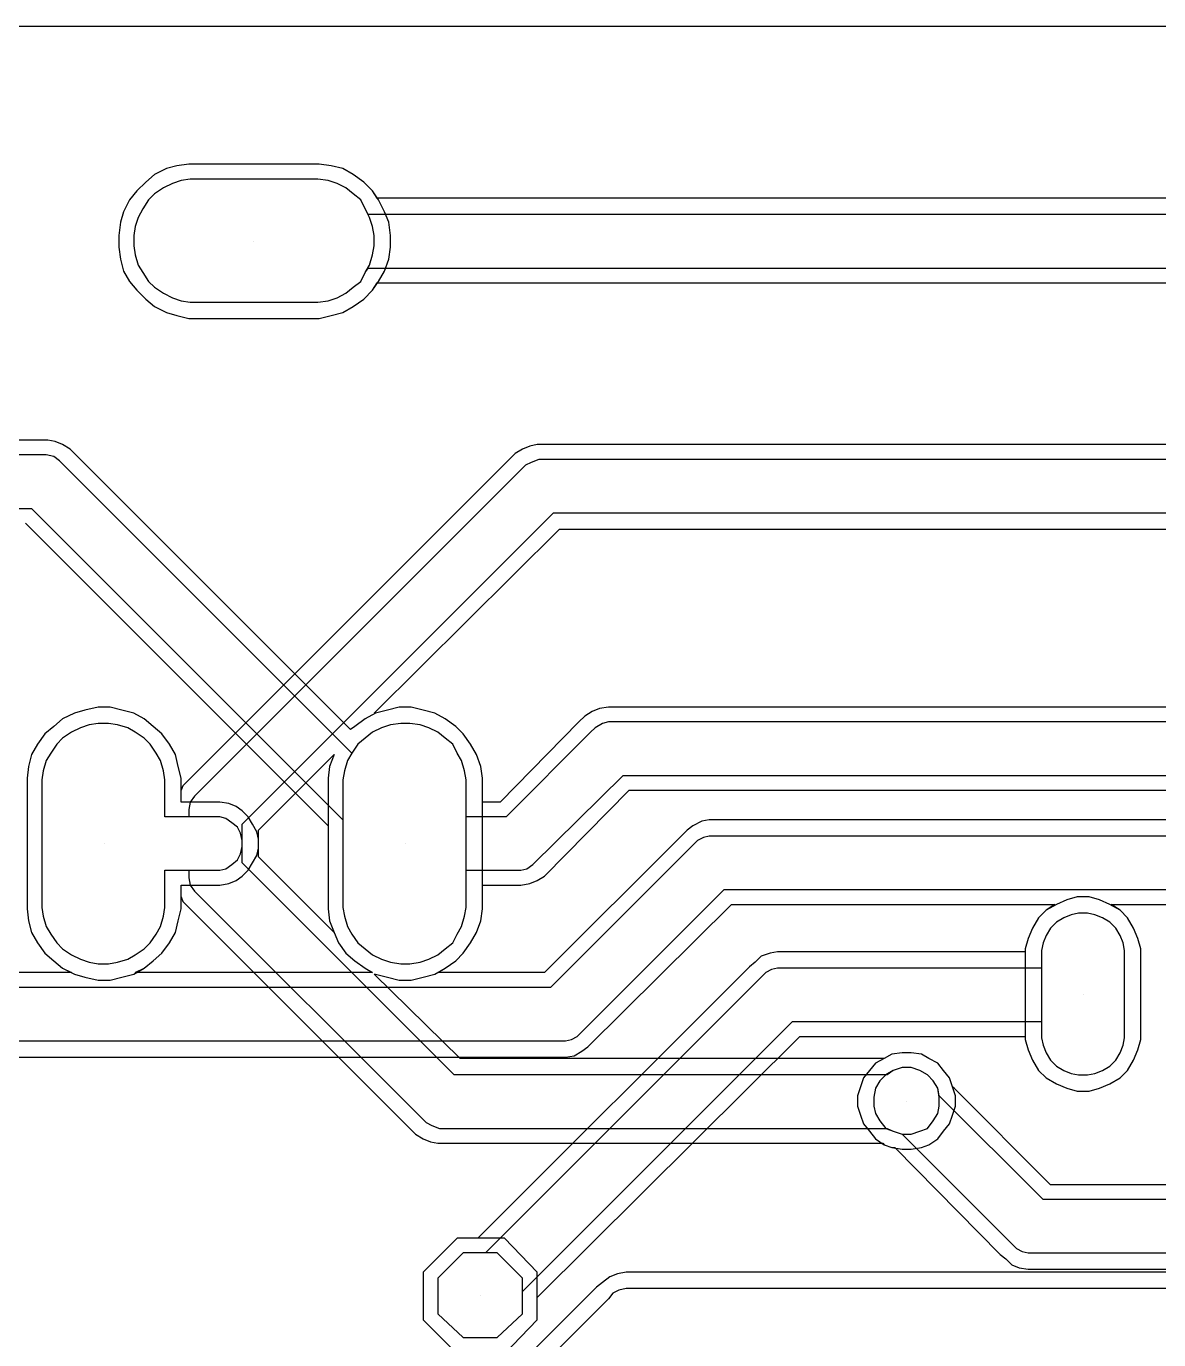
# Model space of a CAD drawing. Extents: x -4564 to 93, y -2534 to 43.
# Drawn here: x -3252 to -2489, y -842 to 43 of the extents above; entities that cross this region are included whole.
import ezdxf

# ---------------------------------------------------------------- set-up
doc = ezdxf.new("R2010")
doc.units = 0
for name, color, linetype in [('1', 1, 'CONTINUOUS'), ('13', 13, 'CONTINUOUS'), ('3', 3, 'CONTINUOUS'), ('4', 4, 'CONTINUOUS')]:
    doc.layers.add(name, color=color, linetype=linetype)

msp = doc.modelspace()

# ---------------------------------------------------------------- linework, layer by layer
at = {"layer": '1'}
for p, q in [((-2540, -610), (-2540, -610)), ((-2946, -813), (-2946, -813))]:
    msp.add_line(p, q, dxfattribs=at)
at = {"layer": '13'}
for p, q in [((-3099, -102), (-3099, -102)), ((-3200, -508), (-3200, -508)), ((-2997, -508), (-2997, -508))]:
    msp.add_line(p, q, dxfattribs=at)
at = {"layer": '3'}
for p, q in [((-4530, 43), (59, 43)), ((-4530, 43), (59, 43)), ((-3148, -61), (-3154, -63)), ((-3148, -61), (-3154, -63)), ((-3142, -60), (-3148, -61)), ((-3142, -60), (-3148, -61)), ((-3056, -60), (-3142, -60)), ((-3056, -60), (-3142, -60)), ((-3049, -61), (-3056, -60)), ((-3049, -61), (-3056, -60)), ((-3043, -63), (-3049, -61)), ((-3043, -63), (-3049, -61)), ((-3166, -70), (-3170, -74)), ((-3166, -70), (-3170, -74)), ((-3160, -66), (-3166, -70)), ((-3160, -66), (-3166, -70)), ((-3154, -63), (-3160, -66)), ((-3154, -63), (-3160, -66)), ((-3037, -66), (-3043, -63)), ((-3037, -66), (-3043, -63)), ((-3032, -70), (-3037, -66)), ((-3032, -70), (-3037, -66)), ((-3027, -74), (-3032, -70)), ((-3027, -74), (-3032, -70)), ((-3170, -74), (-3174, -80)), ((-3170, -74), (-3174, -80)), ((-3024, -80), (-3027, -74)), ((-3024, -80), (-3027, -74)), ((-3177, -86), (-3179, -92)), ((-3177, -86), (-3179, -92)), ((-3174, -80), (-3177, -86)), ((-3174, -80), (-3177, -86)), ((-3022, -84), (-3024, -80)), ((-3021, -86), (-3024, -80)), ((-1992, -84), (-3022, -84)), ((-3019, -92), (-3021, -86)), ((-3179, -92), (-3180, -98)), ((-3179, -92), (-3180, -98)), ((-3018, -98), (-3019, -92)), ((-3180, -98), (-3180, -105)), ((-3180, -98), (-3180, -105)), ((-3180, -105), (-3179, -111)), ((-3180, -105), (-3179, -111)), ((-3019, -111), (-3018, -105)), ((-3018, -105), (-3018, -98)), ((-3179, -111), (-3177, -118)), ((-3179, -111), (-3177, -118)), ((-3021, -118), (-3019, -111)), ((-3177, -118), (-3174, -123)), ((-3177, -118), (-3174, -123)), ((-3174, -123), (-3170, -129)), ((-3174, -123), (-3170, -129)), ((-3027, -129), (-3024, -123)), ((-3027, -129), (-3024, -123)), ((-3024, -123), (-3021, -118)), ((-3024, -123), (-3022, -120)), ((-3022, -120), (-2002, -120)), ((-3170, -129), (-3166, -133)), ((-3170, -129), (-3166, -133)), ((-3032, -133), (-3027, -129)), ((-3032, -133), (-3027, -129)), ((-3166, -133), (-3160, -137)), ((-3166, -133), (-3160, -137)), ((-3160, -137), (-3154, -140)), ((-3160, -137), (-3154, -140)), ((-3154, -140), (-3148, -142)), ((-3154, -140), (-3148, -142)), ((-3049, -142), (-3043, -140)), ((-3049, -142), (-3043, -140)), ((-3043, -140), (-3037, -137)), ((-3043, -140), (-3037, -137)), ((-3037, -137), (-3032, -133)), ((-3037, -137), (-3032, -133)), ((-3148, -142), (-3142, -143)), ((-3148, -142), (-3142, -143)), ((-3142, -143), (-3056, -143)), ((-3142, -143), (-3056, -143)), ((-3142, -143), (-3142, -143)), ((-3056, -143), (-3049, -142)), ((-3056, -143), (-3049, -142)), ((-3239, -246), (-3635, -246)), ((-3234, -247), (-3239, -246)), ((-3230, -250), (-3234, -247)), ((-3033, -447), (-3230, -250)), ((-2916, -253), (-3136, -473)), ((-2912, -251), (-2916, -253)), ((-2907, -249), (-2912, -251)), ((-1928, -249), (-2907, -249)), ((-3625, -282), (-3249, -282)), ((-3249, -282), (-3039, -492)), ((-3107, -495), (-2897, -285)), ((-2897, -285), (-2152, -285)), ((-3222, -433), (-3228, -437)), ((-3222, -433), (-3228, -437)), ((-3216, -430), (-3222, -433)), ((-3216, -430), (-3222, -433)), ((-3210, -428), (-3216, -430)), ((-3210, -428), (-3216, -430)), ((-3204, -427), (-3210, -428)), ((-3204, -427), (-3210, -428)), ((-3197, -427), (-3204, -427)), ((-3197, -427), (-3204, -427)), ((-3191, -428), (-3197, -427)), ((-3191, -428), (-3197, -427)), ((-3184, -430), (-3191, -428)), ((-3184, -430), (-3191, -428)), ((-3179, -433), (-3184, -430)), ((-3179, -433), (-3184, -430)), ((-3173, -437), (-3179, -433)), ((-3173, -437), (-3179, -433)), ((-3019, -433), (-3024, -437)), ((-3019, -433), (-3024, -437)), ((-3013, -430), (-3019, -433)), ((-3013, -430), (-3019, -433)), ((-3007, -428), (-3013, -430)), ((-3007, -428), (-3013, -430)), ((-3000, -427), (-3007, -428)), ((-3000, -427), (-3007, -428)), ((-2994, -427), (-3000, -427)), ((-2994, -427), (-3000, -427)), ((-2987, -428), (-2994, -427)), ((-2987, -428), (-2994, -427)), ((-2981, -430), (-2987, -428)), ((-2981, -430), (-2987, -428)), ((-2975, -433), (-2981, -430)), ((-2975, -433), (-2981, -430)), ((-2970, -437), (-2975, -433)), ((-2970, -437), (-2975, -433)), ((-2872, -433), (-2929, -490)), ((-2869, -430), (-2872, -433)), ((-2872, -433), (-2872, -433)), ((-2864, -427), (-2869, -430)), ((-2860, -426), (-2864, -427)), ((-2253, -426), (-2860, -426)), ((-3232, -441), (-3236, -447)), ((-3232, -441), (-3236, -447)), ((-3228, -437), (-3232, -441)), ((-3228, -437), (-3232, -441)), ((-3169, -441), (-3173, -437)), ((-3169, -441), (-3173, -437)), ((-3165, -447), (-3169, -441)), ((-3165, -447), (-3169, -441)), ((-3029, -441), (-3033, -447)), ((-3029, -441), (-3033, -447)), ((-3024, -437), (-3029, -441)), ((-3024, -437), (-3029, -441)), ((-2965, -441), (-2970, -437)), ((-2965, -441), (-2970, -437)), ((-2962, -447), (-2965, -441)), ((-2962, -447), (-2965, -441)), ((-3236, -447), (-3239, -452)), ((-3236, -447), (-3239, -452)), ((-3162, -452), (-3165, -447)), ((-3162, -452), (-3165, -447)), ((-3033, -447), (-3036, -452)), ((-3033, -447), (-3033, -447)), ((-2959, -452), (-2962, -447)), ((-2959, -452), (-2962, -447)), ((-3241, -459), (-3242, -465)), ((-3241, -459), (-3242, -465)), ((-3239, -452), (-3241, -459)), ((-3239, -452), (-3241, -459)), ((-3160, -459), (-3162, -452)), ((-3160, -459), (-3162, -452)), ((-3159, -465), (-3160, -459)), ((-3159, -465), (-3160, -459)), ((-3038, -459), (-3039, -465)), ((-3036, -452), (-3038, -459)), ((-2957, -459), (-2959, -452)), ((-2957, -459), (-2959, -452)), ((-2956, -465), (-2957, -459)), ((-2956, -465), (-2957, -459)), ((-3242, -465), (-3242, -551)), ((-3242, -465), (-3242, -551)), ((-3159, -490), (-3159, -465)), ((-3159, -490), (-3159, -465)), ((-3039, -465), (-3039, -551)), ((-2956, -490), (-2956, -465)), ((-2956, -551), (-2956, -465)), ((-2911, -522), (-2850, -462)), ((-2850, -462), (-2243, -462)), ((-3139, -476), (-3142, -480)), ((-3136, -473), (-3139, -476)), ((-3142, -480), (-3143, -485)), ((-3143, -485), (-3143, -490)), ((-3143, -490), (-3159, -490)), ((-3122, -490), (-3159, -490)), ((-3118, -491), (-3122, -490)), ((-3114, -494), (-3118, -491)), ((-3110, -497), (-3114, -494)), ((-3107, -510), (-3107, -495)), ((-3039, -492), (-3039, -551)), ((-2929, -490), (-2956, -490)), ((-3108, -501), (-3110, -497)), ((-3107, -506), (-3108, -501)), ((-2796, -504), (-2800, -506)), ((-2792, -503), (-2796, -504)), ((-2233, -503), (-2792, -503)), ((-3108, -515), (-3107, -510)), ((-3107, -521), (-3107, -506)), ((-2804, -510), (-2899, -605)), ((-2800, -506), (-2804, -510)), ((-3118, -525), (-3114, -522)), ((-3114, -522), (-3110, -519)), ((-3110, -519), (-3108, -515)), ((-2964, -664), (-3107, -521)), ((-2915, -525), (-2911, -522)), ((-3159, -551), (-3159, -526)), ((-3159, -526), (-3122, -526)), ((-3159, -551), (-3159, -526)), ((-3159, -526), (-3143, -526)), ((-3143, -526), (-3143, -531)), ((-3143, -531), (-3142, -536)), ((-3122, -526), (-3118, -525)), ((-2956, -551), (-2956, -526)), ((-2956, -526), (-2919, -526)), ((-2919, -526), (-2915, -525)), ((-3142, -536), (-3139, -540)), ((-3139, -540), (-2986, -693)), ((-2881, -638), (-2782, -539)), ((-2782, -539), (-2253, -539)), ((-3242, -551), (-3241, -557)), ((-3242, -551), (-3241, -557)), ((-3241, -557), (-3239, -564)), ((-3241, -557), (-3239, -564)), ((-3162, -564), (-3160, -557)), ((-3162, -564), (-3160, -557)), ((-3160, -557), (-3159, -551)), ((-3160, -557), (-3159, -551)), ((-3039, -551), (-3038, -557)), ((-3039, -551), (-3038, -557)), ((-3038, -557), (-3036, -564)), ((-3038, -557), (-3036, -564)), ((-2959, -564), (-2957, -557)), ((-2959, -564), (-2957, -557)), ((-2957, -557), (-2956, -551)), ((-2957, -557), (-2956, -551)), ((-2548, -556), (-2553, -558)), ((-2548, -556), (-2553, -558)), ((-2543, -555), (-2548, -556)), ((-2543, -555), (-2548, -556)), ((-2537, -555), (-2543, -555)), ((-2537, -555), (-2543, -555)), ((-2532, -556), (-2537, -555)), ((-2532, -556), (-2537, -555)), ((-2527, -558), (-2532, -556)), ((-2527, -558), (-2532, -556)), ((-3239, -564), (-3236, -569)), ((-3239, -564), (-3236, -569)), ((-3165, -569), (-3162, -564)), ((-3165, -569), (-3162, -564)), ((-3036, -564), (-3033, -569)), ((-3036, -564), (-3033, -569)), ((-2962, -569), (-2959, -564)), ((-2962, -569), (-2959, -564)), ((-2562, -565), (-2565, -570)), ((-2562, -565), (-2565, -570)), ((-2558, -561), (-2562, -565)), ((-2558, -561), (-2562, -565)), ((-2553, -558), (-2558, -561)), ((-2553, -558), (-2558, -561)), ((-2522, -561), (-2527, -558)), ((-2522, -561), (-2527, -558)), ((-2518, -565), (-2522, -561)), ((-2518, -565), (-2522, -561)), ((-2515, -570), (-2518, -565)), ((-2515, -570), (-2518, -565)), ((-3236, -569), (-3232, -575)), ((-3236, -569), (-3232, -575)), ((-3232, -575), (-3228, -579)), ((-3232, -575), (-3228, -579)), ((-3173, -579), (-3169, -575)), ((-3173, -579), (-3169, -575)), ((-3169, -575), (-3165, -569)), ((-3169, -575), (-3165, -569)), ((-3033, -569), (-3029, -575)), ((-3033, -569), (-3029, -575)), ((-3029, -575), (-3024, -579)), ((-3029, -575), (-3024, -579)), ((-2970, -579), (-2965, -575)), ((-2970, -579), (-2965, -575)), ((-2965, -575), (-2962, -569)), ((-2965, -575), (-2962, -569)), ((-2567, -575), (-2568, -580)), ((-2567, -575), (-2568, -580)), ((-2565, -570), (-2567, -575)), ((-2565, -570), (-2567, -575)), ((-2513, -575), (-2515, -570)), ((-2513, -575), (-2515, -570)), ((-2512, -580), (-2513, -575)), ((-2512, -580), (-2513, -575)), ((-3228, -579), (-3222, -583)), ((-3228, -579), (-3222, -583)), ((-3222, -583), (-3216, -586)), ((-3222, -583), (-3216, -586)), ((-3184, -586), (-3179, -583)), ((-3184, -586), (-3179, -583)), ((-3179, -583), (-3173, -579)), ((-3179, -583), (-3173, -579)), ((-3024, -579), (-3019, -583)), ((-3024, -579), (-3019, -583)), ((-3019, -583), (-3013, -586)), ((-3019, -583), (-3013, -586)), ((-2981, -586), (-2975, -583)), ((-2981, -586), (-2975, -583)), ((-2975, -583), (-2970, -579)), ((-2975, -583), (-2970, -579)), ((-2568, -580), (-2568, -592)), ((-2568, -580), (-2568, -639)), ((-2512, -639), (-2512, -580)), ((-2512, -639), (-2512, -580)), ((-3216, -586), (-3210, -588)), ((-3216, -586), (-3210, -588)), ((-3210, -588), (-3204, -589)), ((-3210, -588), (-3204, -589)), ((-3204, -589), (-3197, -589)), ((-3204, -589), (-3197, -589)), ((-3197, -589), (-3191, -588)), ((-3197, -589), (-3191, -588)), ((-3191, -588), (-3184, -586)), ((-3191, -588), (-3184, -586)), ((-3013, -586), (-3007, -588)), ((-3013, -586), (-3007, -588)), ((-3007, -588), (-3000, -589)), ((-3007, -588), (-3000, -589)), ((-3000, -589), (-2994, -589)), ((-3000, -589), (-2994, -589)), ((-2994, -589), (-2987, -588)), ((-2994, -589), (-2987, -588)), ((-2987, -588), (-2981, -586)), ((-2987, -588), (-2981, -586)), ((-2750, -593), (-2754, -595)), ((-2746, -592), (-2750, -593)), ((-2568, -592), (-2746, -592)), ((-2758, -599), (-2943, -784)), ((-2754, -595), (-2758, -599)), ((-2899, -605), (-3551, -605)), ((-2918, -810), (-2736, -628)), ((-2736, -628), (-2568, -628)), ((-2568, -628), (-2568, -639)), ((-3560, -641), (-2889, -641)), ((-2889, -641), (-2885, -640)), ((-2885, -640), (-2881, -638)), ((-2568, -639), (-2567, -644)), ((-2568, -639), (-2567, -644)), ((-2567, -644), (-2565, -649)), ((-2567, -644), (-2565, -649)), ((-2515, -649), (-2513, -644)), ((-2515, -649), (-2513, -644)), ((-2513, -644), (-2512, -639)), ((-2513, -644), (-2512, -639)), ((-2512, -639), (-2512, -639)), ((-2565, -649), (-2562, -654)), ((-2565, -649), (-2562, -654)), ((-2562, -654), (-2558, -658)), ((-2562, -654), (-2558, -658)), ((-2522, -658), (-2518, -654)), ((-2522, -658), (-2518, -654)), ((-2518, -654), (-2515, -649)), ((-2518, -654), (-2515, -649)), ((-2672, -664), (-2964, -664)), ((-2673, -664), (-2677, -668)), ((-2668, -661), (-2673, -664)), ((-2668, -661), (-2672, -664)), ((-2662, -659), (-2668, -661)), ((-2662, -659), (-2668, -661)), ((-2656, -659), (-2662, -659)), ((-2656, -659), (-2662, -659)), ((-2650, -661), (-2656, -659)), ((-2650, -661), (-2656, -659)), ((-2645, -664), (-2650, -661)), ((-2645, -664), (-2650, -661)), ((-2641, -668), (-2645, -664)), ((-2641, -668), (-2645, -664)), ((-2558, -658), (-2553, -661)), ((-2558, -658), (-2553, -661)), ((-2553, -661), (-2548, -663)), ((-2553, -661), (-2548, -663)), ((-2548, -663), (-2543, -664)), ((-2548, -663), (-2543, -664)), ((-2543, -664), (-2537, -664)), ((-2543, -664), (-2537, -664)), ((-2537, -664), (-2532, -663)), ((-2537, -664), (-2532, -663)), ((-2532, -663), (-2527, -661)), ((-2532, -663), (-2527, -661)), ((-2527, -661), (-2522, -658)), ((-2527, -661), (-2522, -658)), ((-2677, -668), (-2680, -673)), ((-2638, -673), (-2641, -668)), ((-2638, -673), (-2641, -668)), ((-2680, -673), (-2681, -679)), ((-2681, -679), (-2681, -685)), ((-2637, -678), (-2638, -673)), ((-2637, -679), (-2638, -673)), ((-2567, -748), (-2637, -678)), ((-2637, -685), (-2637, -679)), ((-2681, -685), (-2680, -690)), ((-2680, -690), (-2677, -695)), ((-2641, -695), (-2638, -690)), ((-2638, -690), (-2637, -685)), ((-2986, -693), (-2983, -696)), ((-2983, -696), (-2979, -698)), ((-2979, -698), (-2974, -700)), ((-2677, -695), (-2673, -700)), ((-2645, -700), (-2641, -695)), ((-2974, -700), (-2672, -700)), ((-2673, -700), (-2668, -702)), ((-2672, -700), (-2668, -702)), ((-2668, -702), (-2662, -704)), ((-2668, -702), (-2662, -704)), ((-2668, -702), (-2668, -702)), ((-2662, -704), (-2589, -777)), ((-2662, -704), (-2656, -704)), ((-2656, -704), (-2650, -702)), ((-2650, -702), (-2645, -700)), ((-2190, -748), (-2567, -748)), ((-2589, -777), (-2585, -781)), ((-2958, -784), (-2975, -801)), ((-2958, -784), (-2975, -801)), ((-2943, -784), (-2958, -784)), ((-2935, -784), (-2958, -784)), ((-2918, -801), (-2935, -784)), ((-2585, -781), (-2581, -783)), ((-2581, -783), (-2577, -784)), ((-2577, -784), (-2200, -784)), ((-2975, -801), (-2975, -825)), ((-2975, -801), (-2975, -801)), ((-2975, -801), (-2975, -825)), ((-2975, -801), (-2975, -801)), ((-2918, -825), (-2918, -801)), ((-2918, -825), (-2918, -810)), ((-2857, -811), (-2860, -815)), ((-2853, -809), (-2857, -811)), ((-2848, -808), (-2853, -809)), ((-2233, -808), (-2848, -808)), ((-2860, -815), (-3696, -1650)), ((-2860, -815), (-2860, -815)), ((-2975, -825), (-2958, -841)), ((-2975, -825), (-2958, -841)), ((-2935, -841), (-2918, -825)), ((-2935, -841), (-2918, -825)), ((-2958, -841), (-2935, -841)), ((-2958, -841), (-2935, -841))]:
    msp.add_line(p, q, dxfattribs=at)
at = {"layer": '4'}
for p, q in [((-4530, 43), (59, 43)), ((-4530, 43), (59, 43)), ((-3158, -53), (-3166, -57)), ((-3158, -53), (-3166, -57)), ((-3151, -51), (-3158, -53)), ((-3151, -51), (-3158, -53)), ((-3143, -50), (-3151, -51)), ((-3143, -50), (-3151, -51)), ((-3055, -50), (-3143, -50)), ((-3055, -50), (-3143, -50)), ((-3047, -51), (-3055, -50)), ((-3047, -51), (-3055, -50)), ((-3039, -53), (-3047, -51)), ((-3039, -53), (-3047, -51)), ((-3032, -57), (-3039, -53)), ((-3032, -57), (-3039, -53)), ((-3166, -57), (-3172, -62)), ((-3166, -57), (-3172, -62)), ((-3025, -62), (-3032, -57)), ((-3025, -62), (-3032, -57)), ((-3178, -68), (-3183, -74)), ((-3178, -68), (-3183, -74)), ((-3172, -62), (-3178, -68)), ((-3172, -62), (-3178, -68)), ((-3019, -68), (-3025, -62)), ((-3019, -68), (-3025, -62)), ((-3016, -73), (-3019, -68)), ((-3015, -74), (-3019, -68)), ((-3183, -74), (-3187, -82)), ((-3183, -74), (-3187, -82)), ((-1992, -73), (-3016, -73)), ((-3011, -82), (-3015, -74)), ((-3187, -82), (-3189, -89)), ((-3187, -82), (-3189, -89)), ((-3008, -89), (-3011, -82)), ((-3189, -89), (-3190, -98)), ((-3189, -89), (-3190, -98)), ((-3007, -98), (-3008, -89)), ((-3190, -98), (-3190, -106)), ((-3190, -98), (-3190, -106)), ((-3190, -106), (-3189, -114)), ((-3190, -106), (-3189, -114)), ((-3008, -114), (-3007, -106)), ((-3007, -106), (-3007, -98)), ((-3189, -114), (-3187, -122)), ((-3189, -114), (-3187, -122)), ((-3011, -122), (-3008, -114)), ((-3187, -122), (-3183, -129)), ((-3187, -122), (-3183, -129)), ((-3015, -129), (-3011, -122)), ((-3183, -129), (-3178, -135)), ((-3183, -129), (-3178, -135)), ((-3019, -135), (-3015, -129)), ((-3019, -135), (-3016, -130)), ((-3016, -130), (-2006, -130)), ((-3178, -135), (-3172, -141)), ((-3178, -135), (-3172, -141)), ((-3172, -141), (-3166, -146)), ((-3172, -141), (-3166, -146)), ((-3032, -146), (-3025, -141)), ((-3032, -146), (-3025, -141)), ((-3025, -141), (-3019, -135)), ((-3025, -141), (-3019, -135)), ((-3166, -146), (-3158, -150)), ((-3166, -146), (-3158, -150)), ((-3158, -150), (-3151, -152)), ((-3158, -150), (-3151, -152)), ((-3047, -152), (-3039, -150)), ((-3047, -152), (-3039, -150)), ((-3039, -150), (-3032, -146)), ((-3039, -150), (-3032, -146)), ((-3151, -152), (-3143, -154)), ((-3151, -152), (-3143, -154)), ((-3143, -154), (-3055, -154)), ((-3143, -154), (-3143, -154)), ((-3143, -154), (-3055, -154)), ((-3143, -154), (-3143, -154)), ((-3055, -154), (-3047, -152)), ((-3055, -154), (-3047, -152)), ((-3238, -236), (-3635, -236)), ((-3233, -237), (-3238, -236)), ((-3228, -239), (-3233, -237)), ((-3223, -242), (-3228, -239)), ((-2908, -239), (-2913, -240)), ((-1928, -239), (-2908, -239)), ((-3034, -431), (-3223, -242)), ((-2923, -245), (-3143, -465)), ((-2918, -242), (-2923, -245)), ((-2913, -240), (-2918, -242)), ((-3253, -292), (-3049, -496)), ((-3018, -420), (-2893, -296)), ((-2893, -296), (-2254, -296)), ((-3204, -416), (-3213, -418)), ((-3204, -416), (-3213, -418)), ((-3196, -416), (-3204, -416)), ((-3196, -416), (-3204, -416)), ((-3188, -418), (-3196, -416)), ((-3188, -418), (-3196, -416)), ((-3001, -416), (-3009, -418)), ((-3001, -416), (-3009, -418)), ((-2993, -416), (-3001, -416)), ((-2993, -416), (-3001, -416)), ((-2985, -418), (-2993, -416)), ((-2985, -418), (-2993, -416)), ((-2860, -416), (-2866, -417)), ((-2264, -416), (-2860, -416)), ((-3228, -424), (-3234, -429)), ((-3228, -424), (-3234, -429)), ((-3220, -420), (-3228, -424)), ((-3220, -420), (-3228, -424)), ((-3213, -418), (-3220, -420)), ((-3213, -418), (-3220, -420)), ((-3180, -420), (-3188, -418)), ((-3180, -420), (-3188, -418)), ((-3173, -424), (-3180, -420)), ((-3173, -424), (-3180, -420)), ((-3167, -429), (-3173, -424)), ((-3167, -429), (-3173, -424)), ((-3024, -424), (-3031, -429)), ((-3017, -420), (-3024, -424)), ((-3017, -420), (-3018, -420)), ((-3009, -418), (-3017, -420)), ((-3009, -418), (-3017, -420)), ((-2977, -420), (-2985, -418)), ((-2977, -420), (-2985, -418)), ((-2970, -424), (-2977, -420)), ((-2970, -424), (-2977, -420)), ((-2963, -429), (-2970, -424)), ((-2963, -429), (-2970, -424)), ((-2876, -422), (-2880, -426)), ((-2871, -419), (-2876, -422)), ((-2866, -417), (-2871, -419)), ((-3234, -429), (-3240, -434)), ((-3234, -429), (-3240, -434)), ((-3161, -434), (-3167, -429)), ((-3161, -434), (-3167, -429)), ((-3031, -429), (-3034, -431)), ((-2958, -434), (-2963, -429)), ((-2958, -434), (-2963, -429)), ((-2880, -426), (-2933, -480)), ((-2880, -426), (-2880, -426)), ((-3245, -441), (-3249, -448)), ((-3245, -441), (-3249, -448)), ((-3240, -434), (-3245, -441)), ((-3240, -434), (-3245, -441)), ((-3156, -441), (-3161, -434)), ((-3156, -441), (-3161, -434)), ((-3152, -448), (-3156, -441)), ((-3152, -448), (-3156, -441)), ((-2953, -441), (-2958, -434)), ((-2953, -441), (-2958, -434)), ((-2949, -448), (-2953, -441)), ((-2949, -448), (-2953, -441)), ((-3249, -448), (-3251, -456)), ((-3249, -448), (-3251, -456)), ((-3150, -456), (-3152, -448)), ((-3150, -456), (-3152, -448)), ((-3096, -499), (-3045, -448)), ((-3045, -448), (-3048, -456)), ((-3045, -448), (-3045, -448)), ((-2946, -456), (-2949, -448)), ((-2946, -456), (-2949, -448)), ((-3251, -456), (-3252, -464)), ((-3251, -456), (-3252, -464)), ((-3148, -464), (-3150, -456)), ((-3148, -464), (-3150, -456)), ((-3048, -456), (-3049, -464)), ((-2945, -464), (-2946, -456)), ((-2945, -464), (-2946, -456)), ((-3252, -464), (-3252, -552)), ((-3252, -464), (-3252, -552)), ((-3148, -472), (-3148, -464)), ((-3148, -480), (-3148, -464)), ((-3147, -469), (-3148, -472)), ((-3143, -465), (-3147, -469)), ((-3049, -464), (-3049, -552)), ((-2945, -480), (-2945, -464)), ((-2945, -552), (-2945, -464)), ((-2903, -530), (-2846, -472)), ((-2846, -472), (-2247, -472)), ((-3122, -480), (-3148, -480)), ((-3116, -481), (-3122, -480)), ((-3111, -483), (-3116, -481)), ((-3107, -486), (-3111, -483)), ((-3103, -490), (-3107, -486)), ((-2933, -480), (-2945, -480)), ((-3100, -495), (-3103, -490)), ((-3097, -500), (-3100, -495)), ((-2797, -493), (-2803, -496)), ((-2792, -492), (-2797, -493)), ((-2232, -492), (-2792, -492)), ((-3096, -505), (-3097, -500)), ((-3096, -511), (-3096, -499)), ((-3049, -496), (-3049, -552)), ((-2811, -503), (-2903, -595)), ((-2807, -499), (-2811, -503)), ((-2803, -496), (-2807, -499)), ((-3097, -516), (-3096, -511)), ((-3096, -517), (-3096, -505)), ((-3103, -526), (-3100, -521)), ((-3100, -521), (-3097, -516)), ((-3045, -568), (-3096, -517)), ((-3111, -533), (-3107, -530)), ((-3107, -530), (-3103, -526)), ((-2908, -533), (-2903, -530)), ((-3148, -552), (-3148, -536)), ((-3148, -536), (-3122, -536)), ((-3122, -536), (-3116, -535)), ((-3116, -535), (-3111, -533)), ((-2945, -552), (-2945, -536)), ((-2945, -536), (-2919, -536)), ((-2919, -536), (-2913, -535)), ((-2913, -535), (-2908, -533)), ((-3148, -552), (-3148, -544)), ((-3148, -544), (-3147, -547)), ((-3147, -547), (-2994, -700)), ((-2874, -645), (-2777, -549)), ((-2777, -549), (-2559, -549)), ((-2559, -549), (-2565, -553)), ((-2558, -549), (-2565, -553)), ((-2551, -546), (-2558, -549)), ((-2544, -544), (-2551, -546)), ((-2536, -544), (-2544, -544)), ((-2529, -546), (-2536, -544)), ((-2522, -549), (-2529, -546)), ((-2515, -553), (-2522, -549)), ((-2515, -553), (-2521, -549)), ((-2521, -549), (-2457, -549)), ((-3252, -552), (-3251, -560)), ((-3252, -552), (-3251, -560)), ((-3150, -560), (-3148, -552)), ((-3150, -560), (-3148, -552)), ((-3049, -552), (-3048, -560)), ((-3049, -552), (-3048, -560)), ((-2946, -560), (-2945, -552)), ((-2946, -560), (-2945, -552)), ((-2565, -553), (-2570, -558)), ((-2565, -553), (-2570, -558)), ((-2510, -558), (-2515, -553)), ((-2510, -558), (-2515, -553)), ((-3251, -560), (-3249, -568)), ((-3251, -560), (-3249, -568)), ((-3152, -568), (-3150, -560)), ((-3152, -568), (-3150, -560)), ((-3048, -560), (-3045, -568)), ((-3048, -560), (-3045, -568)), ((-2949, -568), (-2946, -560)), ((-2949, -568), (-2946, -560)), ((-2574, -565), (-2577, -572)), ((-2574, -565), (-2577, -572)), ((-2570, -558), (-2574, -565)), ((-2570, -558), (-2574, -565)), ((-2506, -565), (-2510, -558)), ((-2506, -565), (-2510, -558)), ((-2503, -572), (-2506, -565)), ((-2503, -572), (-2506, -565)), ((-3249, -568), (-3245, -575)), ((-3249, -568), (-3245, -575)), ((-3245, -575), (-3240, -582)), ((-3245, -575), (-3240, -582)), ((-3161, -582), (-3156, -575)), ((-3161, -582), (-3156, -575)), ((-3156, -575), (-3152, -568)), ((-3156, -575), (-3152, -568)), ((-3045, -568), (-3042, -575)), ((-3045, -568), (-3045, -568)), ((-3042, -575), (-3037, -582)), ((-2958, -582), (-2953, -575)), ((-2958, -582), (-2953, -575)), ((-2953, -575), (-2949, -568)), ((-2953, -575), (-2949, -568)), ((-2577, -572), (-2579, -579)), ((-2577, -572), (-2579, -579)), ((-2501, -579), (-2503, -572)), ((-2501, -579), (-2503, -572)), ((-3240, -582), (-3234, -587)), ((-3240, -582), (-3234, -587)), ((-3167, -587), (-3161, -582)), ((-3167, -587), (-3161, -582)), ((-3037, -582), (-3031, -587)), ((-2963, -587), (-2958, -582)), ((-2963, -587), (-2958, -582)), ((-2757, -584), (-2761, -588)), ((-2751, -582), (-2757, -584)), ((-2746, -581), (-2751, -582)), ((-2579, -581), (-2746, -581)), ((-2579, -579), (-2579, -581)), ((-2579, -579), (-2579, -640)), ((-2501, -640), (-2501, -579)), ((-2501, -640), (-2501, -579)), ((-3234, -587), (-3228, -592)), ((-3234, -587), (-3228, -592)), ((-3228, -592), (-3222, -595)), ((-3228, -592), (-3220, -596)), ((-3180, -596), (-3173, -592)), ((-3179, -595), (-3173, -592)), ((-3173, -592), (-3167, -587)), ((-3173, -592), (-3167, -587)), ((-3173, -592), (-3173, -592)), ((-3031, -587), (-3024, -592)), ((-3024, -592), (-3019, -595)), ((-2977, -596), (-2970, -592)), ((-2975, -595), (-2970, -592)), ((-2970, -592), (-2963, -587)), ((-2970, -592), (-2963, -587)), ((-2765, -591), (-2948, -774)), ((-2761, -588), (-2765, -591)), ((-3222, -595), (-3546, -595)), ((-3220, -596), (-3213, -598)), ((-3213, -598), (-3204, -600)), ((-3204, -600), (-3196, -600)), ((-3196, -600), (-3188, -598)), ((-3188, -598), (-3180, -596)), ((-3019, -595), (-3179, -595)), ((-2960, -653), (-3018, -596)), ((-3018, -596), (-3017, -596)), ((-3017, -596), (-3009, -598)), ((-3009, -598), (-3001, -600)), ((-3001, -600), (-2993, -600)), ((-2993, -600), (-2985, -598)), ((-2985, -598), (-2977, -596)), ((-2903, -595), (-2975, -595)), ((-2903, -595), (-2903, -595)), ((-2908, -814), (-2731, -638)), ((-2878, -648), (-2874, -645)), ((-2731, -638), (-2579, -638)), ((-2579, -638), (-2579, -640)), ((-2579, -640), (-2577, -647)), ((-2579, -640), (-2577, -647)), ((-2503, -647), (-2501, -640)), ((-2503, -647), (-2501, -640)), ((-2501, -640), (-2501, -640)), ((-3561, -652), (-2889, -652)), ((-2675, -653), (-2960, -653)), ((-2889, -652), (-2883, -651)), ((-2883, -651), (-2878, -648)), ((-2674, -653), (-2680, -656)), ((-2674, -653), (-2675, -653)), ((-2669, -650), (-2674, -653)), ((-2669, -650), (-2674, -653)), ((-2662, -649), (-2669, -650)), ((-2662, -649), (-2669, -650)), ((-2656, -649), (-2662, -649)), ((-2656, -649), (-2662, -649)), ((-2649, -650), (-2656, -649)), ((-2649, -650), (-2656, -649)), ((-2644, -653), (-2649, -650)), ((-2644, -653), (-2649, -650)), ((-2638, -656), (-2644, -653)), ((-2638, -656), (-2644, -653)), ((-2577, -647), (-2574, -654)), ((-2577, -647), (-2574, -654)), ((-2574, -654), (-2570, -661)), ((-2574, -654), (-2570, -661)), ((-2510, -661), (-2506, -654)), ((-2510, -661), (-2506, -654)), ((-2506, -654), (-2503, -647)), ((-2506, -654), (-2503, -647)), ((-2684, -661), (-2688, -666)), ((-2680, -656), (-2684, -661)), ((-2634, -661), (-2638, -656)), ((-2634, -661), (-2638, -656)), ((-2630, -666), (-2634, -661)), ((-2630, -666), (-2634, -661)), ((-2570, -661), (-2565, -666)), ((-2570, -661), (-2565, -666)), ((-2515, -666), (-2510, -661)), ((-2515, -666), (-2510, -661)), ((-2690, -672), (-2692, -678)), ((-2688, -666), (-2690, -672)), ((-2628, -672), (-2630, -666)), ((-2628, -672), (-2630, -666)), ((-2627, -673), (-2628, -672)), ((-2626, -678), (-2628, -672)), ((-2565, -666), (-2558, -670)), ((-2565, -666), (-2558, -670)), ((-2558, -670), (-2551, -673)), ((-2558, -670), (-2551, -673)), ((-2529, -673), (-2522, -670)), ((-2529, -673), (-2522, -670)), ((-2522, -670), (-2515, -666)), ((-2522, -670), (-2515, -666)), ((-2692, -678), (-2692, -685)), ((-2562, -738), (-2627, -673)), ((-2626, -685), (-2626, -678)), ((-2551, -673), (-2544, -675)), ((-2551, -673), (-2544, -675)), ((-2544, -675), (-2536, -675)), ((-2544, -675), (-2536, -675)), ((-2536, -675), (-2529, -673)), ((-2536, -675), (-2529, -673)), ((-2692, -685), (-2690, -691)), ((-2659, -682), (-2659, -682)), ((-2628, -691), (-2626, -685)), ((-2690, -691), (-2688, -697)), ((-2688, -697), (-2684, -702)), ((-2634, -702), (-2630, -697)), ((-2630, -697), (-2628, -691)), ((-2994, -700), (-2990, -704)), ((-2990, -704), (-2985, -707)), ((-2985, -707), (-2980, -709)), ((-2684, -702), (-2680, -707)), ((-2680, -707), (-2674, -711)), ((-2644, -711), (-2638, -707)), ((-2638, -707), (-2634, -702)), ((-2980, -709), (-2975, -710)), ((-2975, -710), (-2675, -710)), ((-2675, -710), (-2674, -711)), ((-2674, -711), (-2669, -713)), ((-2674, -711), (-2669, -713)), ((-2674, -711), (-2674, -711)), ((-2669, -713), (-2667, -713)), ((-2669, -713), (-2662, -714)), ((-2667, -713), (-2596, -785)), ((-2662, -714), (-2656, -714)), ((-2656, -714), (-2649, -713)), ((-2649, -713), (-2644, -711)), ((-2190, -738), (-2562, -738)), ((-2962, -774), (-2985, -797)), ((-2962, -774), (-2985, -797)), ((-2948, -774), (-2962, -774)), ((-2930, -774), (-2962, -774)), ((-2908, -797), (-2930, -774)), ((-2596, -785), (-2592, -788)), ((-2592, -788), (-2588, -792)), ((-2588, -792), (-2583, -794)), ((-2583, -794), (-2577, -795)), ((-2577, -795), (-2205, -795)), ((-2985, -797), (-2985, -829)), ((-2985, -797), (-2985, -829)), ((-2985, -797), (-2985, -797)), ((-2908, -829), (-2908, -797)), ((-2864, -804), (-2868, -807)), ((-2859, -800), (-2864, -804)), ((-2854, -798), (-2859, -800)), ((-2848, -797), (-2854, -798)), ((-2232, -797), (-2848, -797)), ((-2868, -807), (-3703, -1642)), ((-2908, -829), (-2908, -814)), ((-2868, -807), (-2868, -807)), ((-2985, -829), (-2962, -852)), ((-2985, -829), (-2962, -852)), ((-2930, -852), (-2908, -829)), ((-2930, -852), (-2908, -829))]:
    msp.add_line(p, q, dxfattribs=at)

doc.saveas('drawing.dxf')
